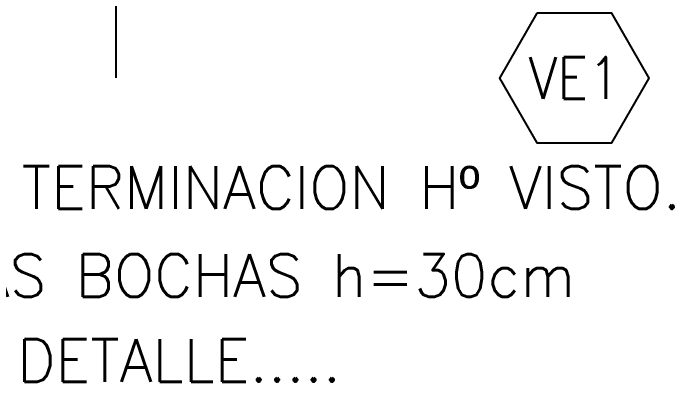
# Model space of a CAD drawing. Extents: x 3 to 114, y 126 to 173.
# Drawn here: x 84.162 to 87.503, y 127.633 to 129.498 of the extents above; entities that cross this region are included whole.
import ezdxf
from ezdxf.enums import TextEntityAlignment as Align

# ---------------------------------------------------------------- set-up
doc = ezdxf.new("R2010")
doc.units = 0
doc.header["$LTSCALE"] = 0.02
doc.header["$MEASUREMENT"] = 0
doc.layers.get('0').update_dxf_attribs({"linetype": 'CONTINUOUS'})
for name, color, linetype in [('-LOCAL-TXT', 3, 'CONTINUOUS'), ('10-CARP-INSE-SIMB', 2, 'CONTINUOUS'), ('VISTA-1', 7, 'CONTINUOUS')]:
    doc.layers.add(name, color=color, linetype=linetype)
doc.styles.add('NICO', font='romans.shx', dxfattribs={"height": 0.2})
doc.styles.add('ROMANS', font='romans')

# ---------------------------------------------------------------- blocks, each defined once
blk = doc.blocks.new('CARP-SI0')
blk.add_lwpolyline([(-0.2243, 0.3884), (-0.4485, 0), (-0.2243, -0.3884), (0.2243, -0.3884), (0.4485, 0), (0.2243, 0.3884)], close=True)
at = {"style": 'ROMANS', "width": 0.9}
blk.add_attdef('CARP', text='', height=0.25, dxfattribs=at).set_placement((0, 0), align=Align.MIDDLE)
at = {"style": 'ROMANS', "flags": 1}
for tag, p in [('MURO', (0.0424, -0.5976)), ('L-VANO', (-0.0046, -0.9359)), ('A-VANO', (0.0048, -1.3494))]:
    blk.add_attdef(tag, text='', height=0.25, dxfattribs=at).set_placement(p, align=Align.MIDDLE)

msp = doc.modelspace()

# ---------------------------------------------------------------- linework, layer by layer
at = {"layer": 'VISTA-1'}
msp.add_line((84.6824, 129.1706), (84.6824, 130.5715), dxfattribs=at)

# ---------------------------------------------------------------- block references
at = {"layer": '10-CARP-INSE-SIMB', "xscale": 0.84375, "yscale": 0.84375, "zscale": 0.84375}
msp.add_blockref('CARP-SI0', (87, 129.1698), dxfattribs=at).add_auto_attribs({'CARP': 'VE1'})

# ---------------------------------------------------------------- texts
at = {"layer": '-LOCAL-TXT', "color": 7, "extrusion": (-2.05199e-08, 1.00772e-07, 1), "style": 'NICO'}
for s, p in [('ESPEJO DE AGUA, TERMINACION Hº VISTO.', (84.5119, 128.6159, 0)), ('CON PIEDRAS BOCHAS h=30cm', (84.6998, 128.1716, 0)), ('VER DETALLE.....', (84.6587, 127.7414, 0))]:
    msp.add_text(s, height=0.216, rotation=360, dxfattribs=at).set_placement(p, align=Align.MIDDLE_CENTER)

doc.saveas('drawing.dxf')
